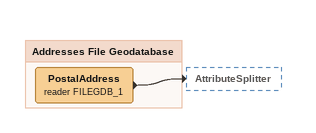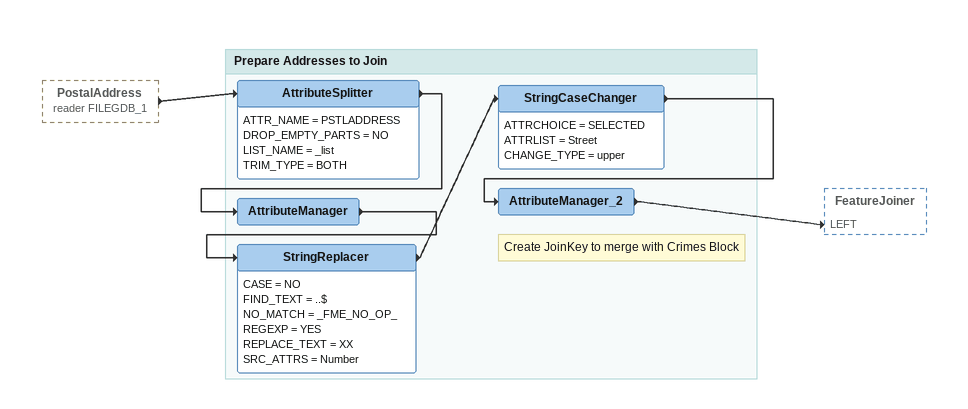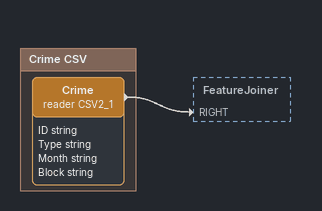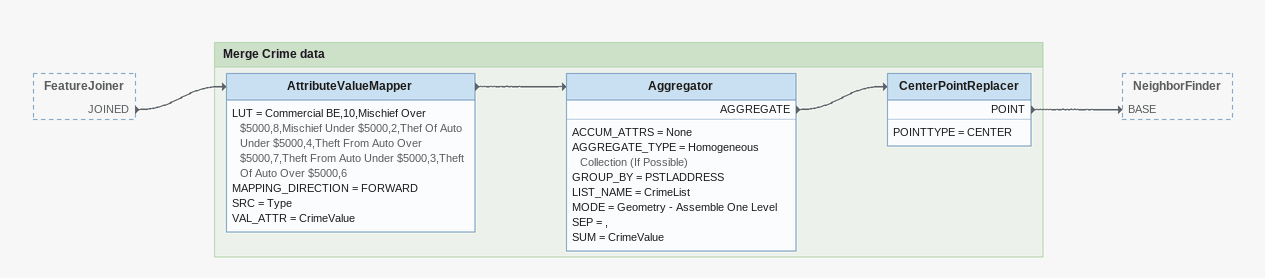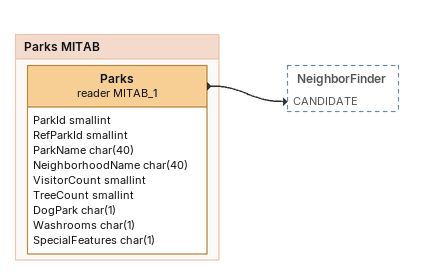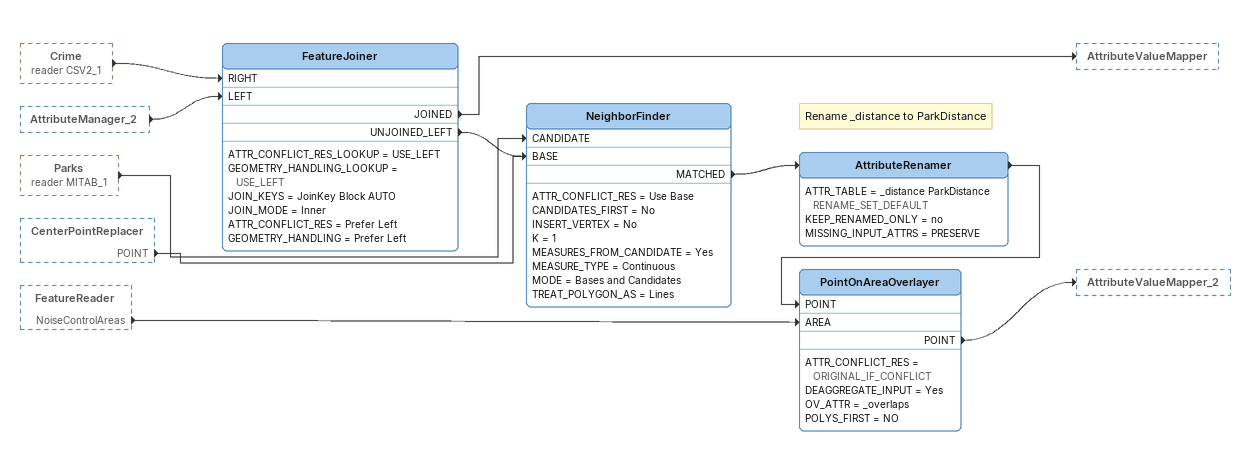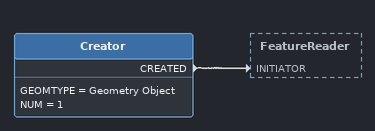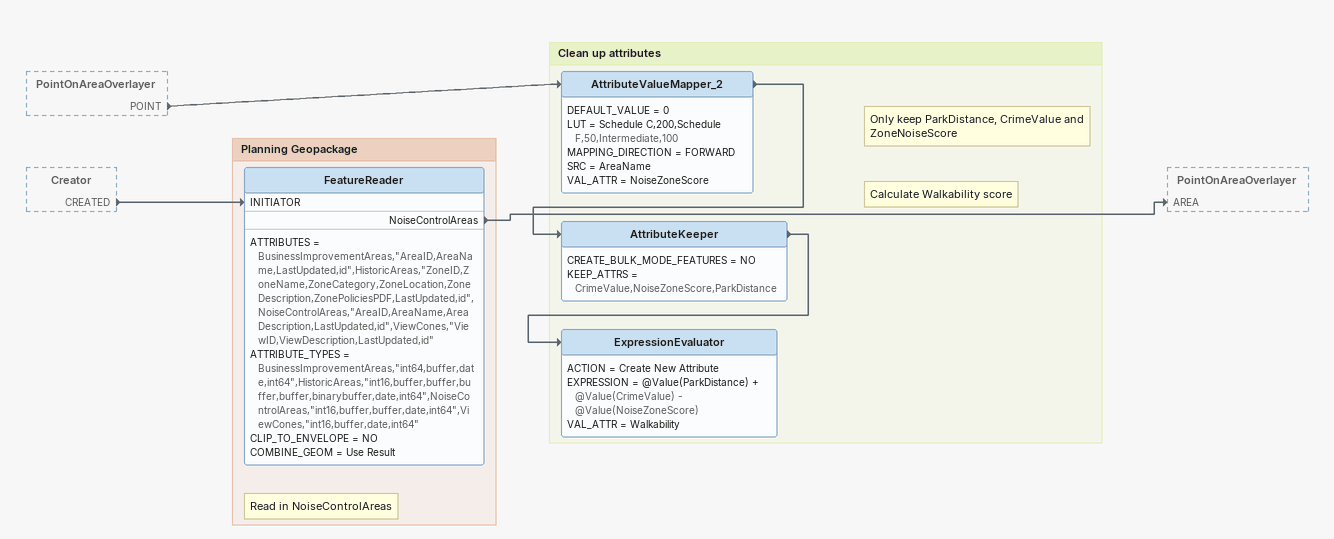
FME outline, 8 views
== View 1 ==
Bookmark: Addresses File Geodatabase
PostalAddress (reader FILEGDB_1)
    -> AttributeSplitter

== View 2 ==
PostalAddress (reader FILEGDB_1) [outside]
    -> AttributeSplitter

Bookmark: Prepare Addresses to Join
AttributeSplitter
    ATTR_NAME = PSTLADDRESS
    DROP_EMPTY_PARTS = NO
    LIST_NAME = _list
    TRIM_TYPE = BOTH
    -> AttributeManager
AttributeManager
    -> StringReplacer
StringReplacer
    CASE = NO
    FIND_TEXT = ..$
    NO_MATCH = _FME_NO_OP_
    REGEXP = YES
    REPLACE_TEXT = XX
    SRC_ATTRS = Number
    -> StringCaseChanger
StringCaseChanger
    ATTRCHOICE = SELECTED
    ATTRLIST = Street
    CHANGE_TYPE = upper
    -> AttributeManager_2
Note: Create JoinKey to merge with Crimes Block
AttributeManager_2
    -> FeatureJoiner [LEFT]

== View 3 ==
Bookmark: Crime CSV
Crime (reader CSV2_1)
    attributes: ID string, Type string, Month string, Block string
    -> FeatureJoiner [RIGHT]

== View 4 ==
FeatureJoiner [outside]
    JOINED -> AttributeValueMapper

Bookmark: Merge Crime data
AttributeValueMapper
    LUT = Commercial BE,10,Mischief Over $5000,8,Mischief Under $5000,2,Thef Of Auto Under $5000,4,Theft From Auto Over $5000,7,Theft From Auto Under $5000,3,Theft Of Auto Over $5000,6
    MAPPING_DIRECTION = FORWARD
    SRC = Type
    VAL_ATTR = CrimeValue
    -> Aggregator
Aggregator
    ACCUM_ATTRS = None
    AGGREGATE_TYPE = Homogeneous Collection (If Possible)
    GROUP_BY = PSTLADDRESS
    LIST_NAME = CrimeList
    MODE = Geometry - Assemble One Level
    SEP = ,
    SUM = CrimeValue
    AGGREGATE -> CenterPointReplacer
CenterPointReplacer
    POINTTYPE = CENTER
    POINT -> NeighborFinder [BASE]

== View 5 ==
Bookmark: Parks MITAB
Parks (reader MITAB_1)
    attributes: ParkId smallint, RefParkId smallint, ParkName char(40), NeighborhoodName char(40), VisitorCount smallint, TreeCount smallint, DogPark char(1), Washrooms char(1), SpecialFeatures char(1)
    -> NeighborFinder [CANDIDATE]

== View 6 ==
Crime (reader CSV2_1) [outside]
    -> FeatureJoiner [RIGHT]
AttributeManager_2 [outside]
    -> FeatureJoiner [LEFT]
Parks (reader MITAB_1) [outside]
    -> NeighborFinder [CANDIDATE]
CenterPointReplacer [outside]
    POINT -> NeighborFinder [BASE]
FeatureReader [outside]
    NoiseControlAreas -> PointOnAreaOverlayer [AREA]
FeatureJoiner
    ATTR_CONFLICT_RES_LOOKUP = USE_LEFT
    GEOMETRY_HANDLING_LOOKUP = USE_LEFT
    JOIN_KEYS = JoinKey Block AUTO
    JOIN_MODE = Inner
    ATTR_CONFLICT_RES = Prefer Left
    GEOMETRY_HANDLING = Prefer Left
    JOINED -> AttributeValueMapper
    UNJOINED_LEFT -> NeighborFinder [BASE]
NeighborFinder
    ATTR_CONFLICT_RES = Use Base
    CANDIDATES_FIRST = No
    INSERT_VERTEX = No
    K = 1
    MEASURES_FROM_CANDIDATE = Yes
    MEASURE_TYPE = Continuous
    MODE = Bases and Candidates
    TREAT_POLYGON_AS = Lines
    MATCHED -> AttributeRenamer
Note: Rename _distance to ParkDistance
AttributeRenamer
    ATTR_TABLE = _distance ParkDistance RENAME_SET_DEFAULT
    KEEP_RENAMED_ONLY = no
    MISSING_INPUT_ATTRS = PRESERVE
    -> PointOnAreaOverlayer [POINT]
PointOnAreaOverlayer
    ATTR_CONFLICT_RES = ORIGINAL_IF_CONFLICT
    DEAGGREGATE_INPUT = Yes
    OV_ATTR = _overlaps
    POLYS_FIRST = NO
    POINT -> AttributeValueMapper_2

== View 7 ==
Creator
    GEOMTYPE = Geometry Object
    NUM = 1
    CREATED -> FeatureReader [INITIATOR]

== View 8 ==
PointOnAreaOverlayer [outside]
    POINT -> AttributeValueMapper_2
Creator [outside]
    CREATED -> FeatureReader [INITIATOR]

Bookmark: Planning Geopackage
Note: Read in NoiseControlAreas
FeatureReader
    ATTRIBUTES = BusinessImprovementAreas,"AreaID,AreaName,LastUpdated,id",HistoricAreas,"ZoneID,ZoneName,ZoneCategory,ZoneLocation,ZoneDescription,ZonePoliciesPDF,LastUpdated,id",NoiseControlAreas,"AreaID,AreaName,AreaDescription,LastUpdated,id",ViewCones,"ViewID,ViewDescription,LastUpdated,id"
    ATTRIBUTE_TYPES = BusinessImprovementAreas,"int64,buffer,date,int64",HistoricAreas,"int16,buffer,buffer,buffer,buffer,binarybuffer,date,int64",NoiseControlAreas,"int16,buffer,buffer,date,int64",ViewCones,"int16,buffer,date,int64"
    CLIP_TO_ENVELOPE = NO
    COMBINE_GEOM = Use Result
    NoiseControlAreas -> PointOnAreaOverlayer [AREA]

Bookmark: Clean up attributes
AttributeValueMapper_2
    DEFAULT_VALUE = 0
    LUT = Schedule C,200,Schedule F,50,Intermediate,100
    MAPPING_DIRECTION = FORWARD
    SRC = AreaName
    VAL_ATTR = NoiseZoneScore
    -> AttributeKeeper
Note: Only keep ParkDistance, CrimeValue and ZoneNoiseScore
AttributeKeeper
    CREATE_BULK_MODE_FEATURES = NO
    KEEP_ATTRS = CrimeValue,NoiseZoneScore,ParkDistance
    -> ExpressionEvaluator
Note: Calculate Walkability score
ExpressionEvaluator
    ACTION = Create New Attribute
    EXPRESSION = @Value(ParkDistance) + @Value(CrimeValue) - @Value(NoiseZoneScore)
    VAL_ATTR = Walkability
